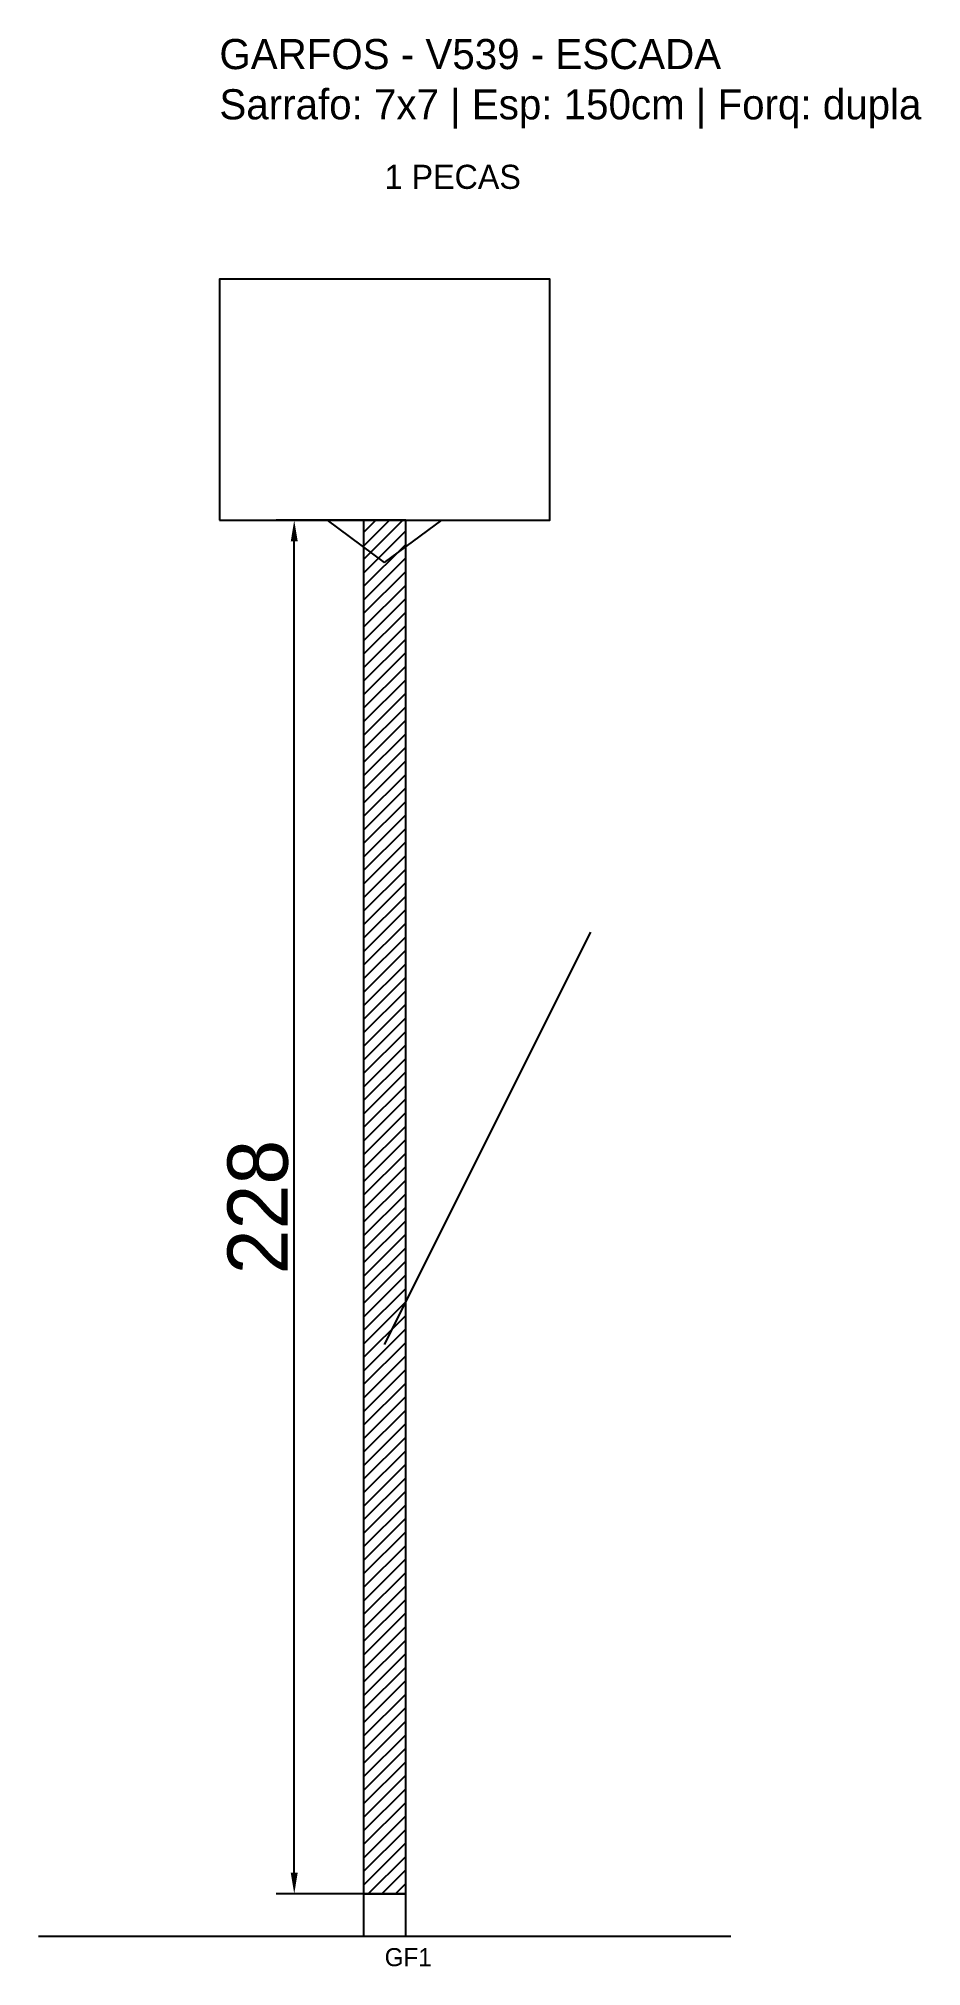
# Model space of a CAD drawing. Header units: metres. Extents: x -30 to 116, y -12 to 308.
import ezdxf

# ---------------------------------------------------------------- set-up
doc = ezdxf.new("R2010")
doc.units = ezdxf.units.M
for name, color, linetype in [('BARRA_ANCORAGEM', 1, 'Continuous'), ('COTA', 241, 'Continuous'), ('GARFOS OK', 3, 'Continuous'), ('NOME DA VIGA', 6, 'Continuous'), ('SARR_7x7', 40, 'Continuous'), ('VIGAS', 3, 'Continuous')]:
    doc.layers.add(name, color=color, linetype=linetype)
doc.dimstyles.new('EZ DXF', dxfattribs={"dimtxt": 10, "dimasz": 3.5, "dimexe": 3, "dimexo": 1.5, "dimgap": 1, "dimtad": 1, "dimdec": 1, "dimdsep": 46, "dimcen": 2.5, "dimazin": 3, "dimtfac": 1, "dimtmove": 0, "dimatfit": 3})

msp = doc.modelspace()

# ---------------------------------------------------------------- hatches: boundary and pattern name
at = {"layer": 'COTA'}
h = msp.add_hatch(dxfattribs=at)
h.set_pattern_fill('ANSI31', scale=0.5)
h.paths.add_polyline_path([(23.91, 0), (30.91, 0), (30.91, 228), (23.91, 228)])

# ---------------------------------------------------------------- linework, layer by layer
at = {"layer": 'BARRA_ANCORAGEM'}
msp.add_line((27.41, 91.2), (61.61, 159.6), dxfattribs=at)
at = {"layer": 'GARFOS OK'}
for p, q in [((27.41, 221), (17.91, 228)), ((17.91, 228), (36.91, 228)), ((27.41, 221), (36.91, 228))]:
    msp.add_line(p, q, dxfattribs=at)
at = {"layer": 'GARFOS OK', "linetype": 'CONTINUOUS'}
msp.add_line((-30, -7), (84.82, -7), dxfattribs=at)
at = {"layer": 'GARFOS OK'}
msp.add_lwpolyline([(23.91, 0), (30.91, 0), (30.91, 228), (23.91, 228), (23.91, 0)], dxfattribs=at)
at = {"layer": 'SARR_7x7'}
msp.add_lwpolyline([(23.91, -7), (30.91, -7), (30.91, 0), (23.91, 0), (23.91, -7)], dxfattribs=at)
at = {"layer": 'VIGAS'}
msp.add_lwpolyline([(0, 228), (54.82, 228), (54.82, 268), (0, 268), (0, 228)], dxfattribs=at)

# ---------------------------------------------------------------- texts
at = {"layer": 'NOME DA VIGA'}
for s, height, p in [('1 PECAS', 4, (27.41, 283)), ('GF1', 3, (27.41, -12))]:
    msp.add_text(s, height=height, dxfattribs=at).set_placement(p)
at = {"layer": 'NOME DA VIGA', "insert": (0, 293), "char_height": 5, "attachment_point": 7}
msp.add_mtext('GARFOS - V539 - ESCADA\\PSarrafo: 7x7 | Esp: 150cm | Forq: dupla', dxfattribs=at)

# ---------------------------------------------------------------- dimensions: what is measured, and where the dimension line sits
at = {"layer": 'COTA'}
msp.add_linear_dim(base=(12.41, 0), p1=(27.41, 0), p2=(27.41, 228), angle=90, dimstyle='EZ DXF', dxfattribs=at).render()

doc.saveas('drawing.dxf')
